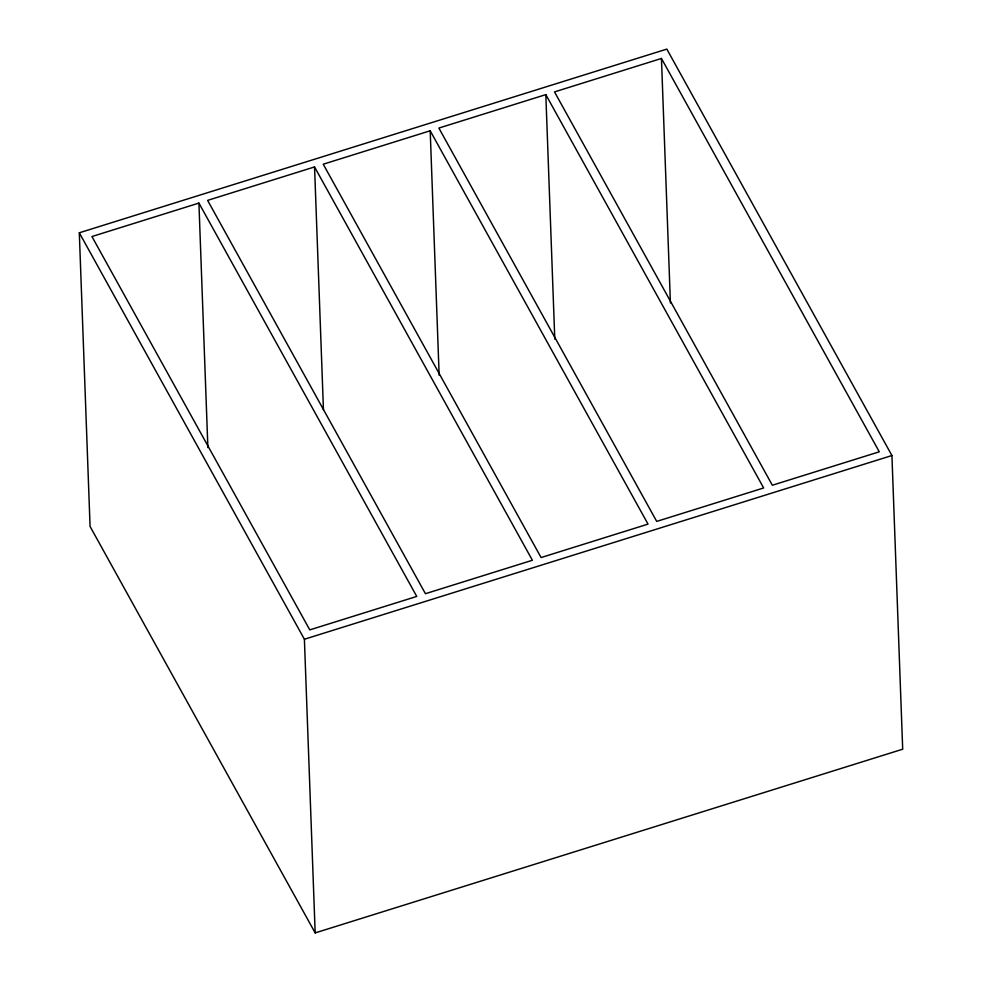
<?xml version="1.0" encoding="UTF-8"?>
<svg xmlns="http://www.w3.org/2000/svg" width="982" height="982" viewBox="0 0 982 982"><rect width="100%" height="100%" fill="white"/><g stroke="black" fill="none" stroke-linecap="round" stroke-linejoin="round"><path stroke-width="1.47" d="M79.309 232.795L666.827 49.1L891.926 455.538L902.691 749.205L315.173 932.9L90.074 526.462L79.309 232.795L304.395 639.245L315.173 932.9M198.916 203.09L91.94 236.539L309.784 629.879L416.749 596.43L198.916 203.09L207.877 447.596M314.547 166.94L207.607 200.377L425.439 593.705L532.391 560.268L314.547 166.94L323.459 409.911M430.19 130.778L323.238 164.215L541.082 557.555L648.022 524.118L430.19 130.778L439.15 375.284M545.82 94.628L438.868 128.065L656.712 521.405L763.652 487.968L545.82 94.628L554.781 339.134M661.451 58.466L554.511 91.903L772.343 485.243L879.283 451.806L661.451 58.466L670.411 302.972M304.395 639.245L891.926 455.538"/></g></svg>
